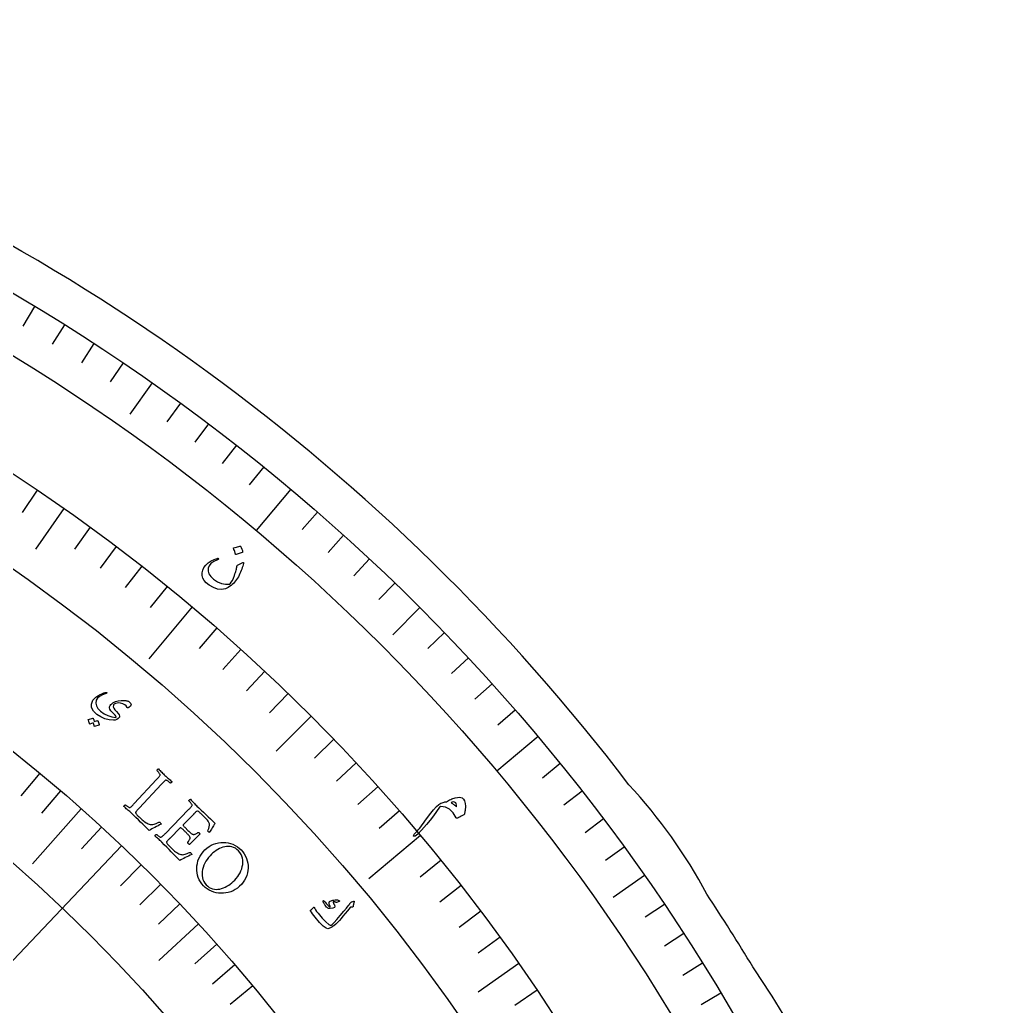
# Model space of a CAD drawing. Header units: millimetres. Extents: x -68 to 67, y -67 to 79.
# Drawn here: x 33.58 to 66.15, y 33.63 to 66.15 of the extents above; entities that cross this region are included whole.
import ezdxf

# ---------------------------------------------------------------- set-up
doc = ezdxf.new("R2010")
doc.units = ezdxf.units.MM
for name, color, linetype in [('CUT_OUTER', 1, 'Continuous'), ('ENGRAVE', 7, 'Continuous'), ('ENGRAVE_FINE', 8, 'Continuous'), ('TEXT', 5, 'Continuous')]:
    doc.layers.add(name, color=color, linetype=linetype)

msp = doc.modelspace()

# ---------------------------------------------------------------- linework, layer by layer
at = {"layer": 'CUT_OUTER'}
for centre, radius, start, end in [((0.0038, 0.0049), 67.4938, 37.332148, 70.47613), ((41.2736, 29.3885), 16.9415, 27.93348, 42.96727), ((1.1426, 0.7235), 66.1476, 31.139811, 33.59548), ((24.8595, 12.7176), 39.696, 23.35598, 34.02596)]:
    msp.add_arc(centre, radius, start, end, dxfattribs=at)
at = {"layer": 'ENGRAVE'}
for points in [[(37.9421, 54.1869), (37.2161, 53.1502)], [(42.5204, 50.6738), (41.3815, 49.3165)], [(35.0384, 50.04), (34.1014, 48.7019)], [(39.2663, 46.7957), (37.8345, 45.0894)], [(46.7751, 46.7751), (45.8802, 45.8802)], [(43.1954, 43.1954), (42.0403, 42.0403)], [(50.6738, 42.5204), (49.3165, 41.3815)], [(35.6088, 40.1457), (33.9963, 38.3278)], [(46.7957, 39.2663), (45.0894, 37.8345)], [(36.9388, 38.9254), (31.3632, 33.0499)], [(54.1869, 37.9421), (53.1502, 37.2161)], [(39.4752, 36.3506), (38.1644, 35.1435)], [(50.04, 35.0384), (48.7019, 34.1014)]]:
    msp.add_lwpolyline(points, dxfattribs=at)
for radius in [66.15, 66.15, 64.3781, 61.0875, 61.0875, 58.4888, 53.6625, 53.6625, 50.8275, 45.5625, 45.5625]:
    msp.add_circle((0, 0), radius, dxfattribs=at)
at = {"layer": 'ENGRAVE_FINE'}
for points in [[(34.0698, 56.7016), (33.6787, 56.0507)], [(35.0542, 56.0984), (34.6518, 55.4544)], [(36.0279, 55.4781), (35.6143, 54.8412)], [(36.9906, 54.8408), (36.566, 54.2113)], [(38.882, 53.5165), (38.4356, 52.9021)], [(39.8101, 52.8297), (39.3531, 52.2233)], [(40.726, 52.1269), (40.2585, 51.5285)], [(41.6295, 51.4082), (41.1517, 50.8181)], [(34.1597, 50.6438), (33.6615, 49.9052)], [(43.3983, 49.924), (42.9001, 49.3509)], [(35.9063, 49.4208), (35.3826, 48.7)], [(44.263, 49.159), (43.7549, 48.5947)], [(36.7634, 48.7866), (36.2272, 48.0751)], [(45.1142, 48.379), (44.5963, 47.8237)], [(37.6092, 48.1376), (37.0607, 47.4355)], [(45.9517, 47.5843), (45.4241, 47.0381)], [(38.4436, 47.4739), (37.8829, 46.7815)], [(40.077, 46.1033), (39.4925, 45.4309)], [(47.5843, 45.9517), (47.0381, 45.4241)], [(40.8755, 45.3969), (40.2793, 44.7347)], [(48.379, 45.1142), (47.8237, 44.5963)], [(41.6616, 44.6766), (41.0539, 44.0249)], [(49.159, 44.263), (48.5947, 43.7549)], [(42.4349, 43.9427), (41.816, 43.3017)], [(49.924, 43.3983), (49.3509, 42.9001)], [(43.9427, 42.4349), (43.3017, 41.816)], [(44.6766, 41.6616), (44.0249, 41.0539)], [(51.4082, 41.6295), (50.8181, 41.1517)], [(34.2395, 41.3197), (33.6194, 40.5713)], [(34.929, 40.7386), (34.2963, 40.0007)], [(45.3969, 40.8755), (44.7347, 40.2793)], [(52.1269, 40.726), (51.5285, 40.2585)], [(46.1033, 40.077), (45.4309, 39.4925)], [(52.8297, 39.8101), (52.2233, 39.3531)], [(36.2788, 39.5413), (35.6217, 38.8251)], [(53.5165, 38.882), (52.9021, 38.4356)], [(47.4739, 38.4436), (46.7815, 37.8829)], [(37.5887, 38.2982), (36.9078, 37.6045)], [(38.2282, 37.6599), (37.5357, 36.9778)], [(48.1376, 37.6092), (47.4355, 37.0607)], [(38.8571, 37.0107), (38.1533, 36.3403)], [(54.8408, 36.9906), (54.2113, 36.566)], [(48.7866, 36.7634), (48.0751, 36.2272)], [(49.4208, 35.9063), (48.7, 35.3826)], [(55.4781, 36.0279), (54.8412, 35.6143)], [(40.0825, 35.68), (39.3564, 35.0337)], [(40.6786, 34.9988), (39.9417, 34.3649)], [(56.0984, 35.0542), (55.4544, 34.6518)], [(41.2633, 34.3074), (40.5159, 33.686)], [(50.6438, 34.1597), (49.9052, 33.6615)], [(56.7016, 34.0698), (56.0507, 33.6787)]]:
    msp.add_lwpolyline(points, dxfattribs=at)
at = {"layer": 'TEXT'}
for points in [[(40.8445, 48.8038), (40.8488, 48.8042), (40.8533, 48.8028), (40.858, 48.7997), (40.8628, 48.7948), (40.8874, 48.7492), (40.9071, 48.702), (40.9218, 48.6534), (40.9316, 48.6033), (40.9314, 48.5971), (40.9296, 48.5922), (40.9261, 48.5888), (40.921, 48.5868), (40.7128, 48.5196), (40.7066, 48.519), (40.7017, 48.5218), (40.698, 48.5279), (40.6955, 48.5373), (40.6933, 48.5455), (40.6896, 48.5582), (40.6844, 48.5753), (40.6777, 48.5968), (40.6692, 48.623), (40.6587, 48.654), (40.6462, 48.6898), (40.6317, 48.7305), (40.6302, 48.7365), (40.6307, 48.7409), (40.633, 48.7437), (40.6372, 48.7449)], [(40.9583, 48.2294), (40.9474, 48.1847), (40.9348, 48.139), (40.9205, 48.0923), (40.9046, 48.0446), (40.8865, 47.9959), (40.8659, 47.9462), (40.8428, 47.8954), (40.8171, 47.8436), (40.79, 47.7932), (40.7612, 47.7451), (40.7305, 47.699), (40.698, 47.6551), (40.6636, 47.6132), (40.6272, 47.5732), (40.5889, 47.5351), (40.5486, 47.4989), (40.5029, 47.4637), (40.4569, 47.4345), (40.4103, 47.4112), (40.3634, 47.394), (40.2355, 47.3724), (40.1029, 47.3856), (39.9654, 47.4332), (39.8229, 47.5154), (39.7312, 47.5883), (39.6624, 47.6661), (39.6165, 47.7488), (39.5934, 47.8366), (39.594, 47.9244), (39.6151, 48.0101), (39.6568, 48.0939), (39.7192, 48.1755), (39.7992, 48.2507), (39.8884, 48.3126), (39.987, 48.3612), (40.095, 48.3965), (40.1094, 48.3988), (40.1205, 48.3976), (40.1282, 48.3927), (40.1326, 48.3843), (40.134, 48.3733), (40.1289, 48.3636), (40.1175, 48.3553), (40.0996, 48.3484), (39.9759, 48.2939), (39.8834, 48.229), (39.822, 48.1538), (39.7915, 48.0684), (39.7916, 47.9796), (39.8219, 47.891), (39.8825, 47.8025), (39.9734, 47.7138), (40.1002, 47.627), (40.2304, 47.57), (40.3642, 47.5427), (40.5018, 47.5452), (40.5055, 47.5463), (40.5097, 47.5489), (40.5144, 47.553), (40.5197, 47.5587), (40.5567, 47.6075), (40.593, 47.6701), (40.6285, 47.7465), (40.6634, 47.8368), (40.6794, 47.8835), (40.6938, 47.9273), (40.7065, 47.9684), (40.7177, 48.0066), (40.727, 48.042), (40.7342, 48.0745), (40.7394, 48.1042), (40.7426, 48.1309), (40.7448, 48.1445), (40.7487, 48.1553), (40.7544, 48.1635), (40.7619, 48.1689), (40.9349, 48.2589), (40.9469, 48.2624), (40.9549, 48.2587), (40.9587, 48.2477), (40.9583, 48.2294)], [(37.1222, 43.4844), (37.0925, 43.5336), (37.0467, 43.5735), (36.9848, 43.6042), (36.9068, 43.6256), (36.8503, 43.6309), (36.7957, 43.6262), (36.743, 43.6117), (36.6923, 43.5873), (36.6839, 43.581), (36.6768, 43.5729), (36.6711, 43.5632), (36.6667, 43.5518), (36.664, 43.5073), (36.6806, 43.4579), (36.7166, 43.4037), (36.7719, 43.3445), (36.8269, 43.2866), (36.8608, 43.2375), (36.8737, 43.1972), (36.8655, 43.1657), (36.8269, 43.1182), (36.7824, 43.0845), (36.732, 43.0647), (36.6757, 43.0588), (36.5262, 43.074), (36.3851, 43.1111), (36.2523, 43.1702), (36.1276, 43.2512), (36.011, 43.3631), (35.9494, 43.4778), (35.9428, 43.5958), (35.9915, 43.717), (36.0332, 43.7712), (36.0879, 43.8222), (36.1557, 43.8701), (36.2367, 43.9147), (36.2611, 43.9255), (36.2852, 43.9355), (36.309, 43.9447), (36.3325, 43.953), (36.3558, 43.9604), (36.3792, 43.9671), (36.4026, 43.9729), (36.426, 43.9778), (36.4371, 43.9787), (36.4446, 43.9766), (36.4485, 43.9714), (36.4489, 43.9633), (36.4464, 43.9555), (36.4421, 43.9493), (36.4361, 43.9445), (36.4283, 43.9411), (36.3043, 43.8996), (36.2091, 43.8483), (36.1424, 43.7876), (36.1042, 43.7175), (36.0894, 43.6226), (36.1075, 43.532), (36.1585, 43.4454), (36.2425, 43.3628), (36.3656, 43.2754), (36.4893, 43.2119), (36.6138, 43.1723), (36.7393, 43.1565), (36.7479, 43.1569), (36.7535, 43.1598), (36.7561, 43.1653), (36.7557, 43.1733), (36.7457, 43.1962), (36.7221, 43.2284), (36.6847, 43.27), (36.6337, 43.3209), (36.5837, 43.3749), (36.5519, 43.4239), (36.5385, 43.4677), (36.5434, 43.5066), (36.5608, 43.5425), (36.5848, 43.5753), (36.6154, 43.605), (36.6528, 43.6315), (36.7374, 43.6741), (36.8288, 43.7019), (36.9269, 43.715), (37.0317, 43.7132), (37.0583, 43.7113), (37.0832, 43.7081), (37.1061, 43.7037), (37.1272, 43.6982), (37.1465, 43.6915), (37.1639, 43.684), (37.1795, 43.6756), (37.1932, 43.6663), (37.2382, 43.62), (37.25, 43.5731), (37.2286, 43.5257), (37.174, 43.4777), (37.1554, 43.468), (37.1407, 43.4659), (37.1296, 43.4714), (37.1222, 43.4844)], [(36.1408, 43.0478), (36.1437, 43.048), (36.1467, 43.0471), (36.1499, 43.0451), (36.1531, 43.0418), (36.1616, 43.0266), (36.1692, 43.0113), (36.1761, 42.9958), (36.1822, 42.9801), (36.1874, 42.9642), (36.1919, 42.9478), (36.1956, 42.931), (36.1986, 42.9137), (36.1983, 42.9094), (36.1968, 42.9059), (36.1941, 42.9031), (36.1901, 42.9011), (36.0475, 42.8546), (36.0447, 42.8547), (36.0423, 42.8568), (36.0401, 42.8608), (36.0383, 42.8667), (36.0375, 42.8714), (36.0357, 42.8785), (36.033, 42.8878), (36.0292, 42.8995), (36.0245, 42.9137), (36.0187, 42.9305), (36.0119, 42.95), (36.004, 42.9721), (35.8926, 42.9364), (35.8884, 42.9359), (35.8851, 42.9377), (35.8826, 42.9418), (35.881, 42.9482), (35.8796, 42.9538), (35.8772, 42.9623), (35.8738, 42.9739), (35.8695, 42.9884), (35.864, 43.0061), (35.8572, 43.027), (35.8491, 43.0513), (35.8397, 43.0787), (35.8393, 43.0823), (35.84, 43.085), (35.8419, 43.0867), (35.8448, 43.0875), (35.9853, 43.1298), (35.9882, 43.1301), (35.9913, 43.1292), (35.9944, 43.1271), (35.9976, 43.1239), (36.0053, 43.1115), (36.0122, 43.0989), (36.0183, 43.0859), (36.0237, 43.0726), (36.0283, 43.0592), (36.0322, 43.0455), (36.0355, 43.0318), (36.0381, 43.0179)], [(37.5163, 40.1615), (37.5143, 40.1594), (37.5119, 40.1568), (37.509, 40.1537), (37.5057, 40.1502), (37.4971, 40.141), (37.4873, 40.1305), (37.4763, 40.1187), (37.4641, 40.1057), (37.4517, 40.0921), (37.44, 40.079), (37.4292, 40.0662), (37.4191, 40.0537), (37.4108, 40.0425), (37.4051, 40.0331), (37.4022, 40.0257), (37.4019, 40.0202), (37.4062, 40.0049), (37.4128, 39.99), (37.4217, 39.9754), (37.4329, 39.961), (37.4472, 39.9452), (37.4658, 39.9261), (37.4886, 39.9038), (37.5155, 39.8781), (37.6185, 39.781), (37.646, 39.7564), (37.6762, 39.7321), (37.7092, 39.7081), (37.7449, 39.6844), (37.7812, 39.6631), (37.816, 39.6466), (37.8493, 39.6348), (37.8812, 39.6277), (37.9104, 39.6253), (37.9413, 39.6258), (37.9739, 39.6292), (38.0081, 39.6354), (38.0445, 39.6453), (38.0838, 39.6597), (38.1258, 39.6786), (38.1706, 39.7021), (38.1784, 39.704), (38.1871, 39.7024), (38.1968, 39.6971), (38.2075, 39.6881), (38.2222, 39.6726), (38.2328, 39.6584), (38.2392, 39.6455), (38.2414, 39.6338), (38.1916, 39.6088), (38.14, 39.5831), (38.0868, 39.5568), (38.0319, 39.5299), (37.979, 39.5028), (37.9316, 39.4762), (37.8899, 39.4501), (37.8538, 39.4244), (37.7809, 39.4947), (37.7085, 39.5651), (37.6367, 39.6356), (37.5655, 39.7063), (37.4919, 39.7789), (37.413, 39.8553), (37.3289, 39.9355), (37.2394, 40.0194), (37.2081, 40.0482), (37.178, 40.075), (37.1493, 40.1), (37.1219, 40.1231), (37.095, 40.1456), (37.068, 40.1689), (37.0409, 40.1929), (37.0136, 40.2178), (37.0145, 40.2253), (37.0178, 40.2333), (37.0235, 40.2417), (37.0315, 40.2505), (37.0404, 40.2587), (37.0485, 40.2648), (37.056, 40.269), (37.0627, 40.2712), (37.0697, 40.265), (37.0794, 40.2571), (37.0918, 40.2473), (37.1069, 40.2357), (37.1235, 40.2236), (37.1402, 40.2125), (37.1571, 40.2022), (37.1742, 40.1929), (37.19, 40.1857), (37.2027, 40.1816), (37.2125, 40.1807), (37.2193, 40.1829), (37.234, 40.1921), (37.2495, 40.2036), (37.2656, 40.2176), (37.2824, 40.234), (37.2999, 40.252), (37.3179, 40.2709), (37.3365, 40.2905), (37.3556, 40.311), (38.09, 41.1036), (38.1091, 41.1242), (38.1274, 41.1444), (38.1451, 41.1641), (38.1621, 41.1833), (38.1776, 41.2018), (38.1905, 41.2193), (38.201, 41.2358), (38.2089, 41.2513), (38.2112, 41.259), (38.2097, 41.2691), (38.2041, 41.2815), (38.1947, 41.2962), (38.1829, 41.3121), (38.1704, 41.3279), (38.1572, 41.3437), (38.1434, 41.3595), (38.1302, 41.374), (38.1191, 41.3858), (38.1101, 41.3951), (38.1032, 41.4018), (38.1048, 41.4087), (38.1082, 41.4165), (38.1136, 41.4252), (38.121, 41.4347), (38.1291, 41.4435), (38.1371, 41.4498), (38.1448, 41.4537), (38.1523, 41.4551), (38.1805, 41.4273), (38.2083, 41.3996), (38.2357, 41.372), (38.2627, 41.3445), (38.2896, 41.3172), (38.3166, 41.2906), (38.3436, 41.2645), (38.3707, 41.239), (38.3987, 41.2132), (38.4268, 41.1881), (38.4547, 41.1636), (38.4827, 41.1398), (38.5108, 41.116), (38.5394, 41.0915), (38.5685, 41.0663), (38.5981, 41.0404), (38.5972, 41.0328), (38.5939, 41.0248), (38.5881, 41.0164), (38.58, 41.0077), (38.571, 40.9997), (38.5627, 40.9937), (38.5552, 40.9896), (38.5484, 40.9876), (38.5413, 40.994), (38.5314, 41.0023), (38.5187, 41.0125), (38.5033, 41.0246), (38.4867, 41.0372), (38.4701, 41.0491), (38.4538, 41.0601), (38.4375, 41.0703), (38.4225, 41.0784), (38.4096, 41.083), (38.3991, 41.0843), (38.3907, 41.0821), (38.3786, 41.0744), (38.3658, 41.0646), (38.3522, 41.0529), (38.338, 41.0392), (38.3231, 41.0241), (38.3076, 41.0082), (38.2916, 40.9914), (38.2751, 40.9738), (38.2724, 40.971), (38.2698, 40.9682), (38.2671, 40.9653), (38.2645, 40.9625), (38.2618, 40.9596), (38.2592, 40.9568), (38.2565, 40.954), (38.2539, 40.9511)], [(39.4234, 40.2338), (39.4906, 40.1685), (39.5616, 40.1006), (39.6365, 40.03), (39.7152, 39.9567), (39.795, 39.8821), (39.873, 39.8075), (39.9493, 39.7331), (40.0237, 39.6587), (39.9954, 39.6206), (39.9691, 39.5832), (39.9449, 39.5464), (39.9227, 39.5103), (39.9013, 39.4745), (39.8791, 39.4384), (39.8562, 39.4021), (39.8326, 39.3656), (39.8232, 39.3671), (39.8132, 39.3714), (39.8028, 39.3785), (39.792, 39.3883), (39.7821, 39.3998), (39.7767, 39.4102), (39.7756, 39.4193), (39.7789, 39.4272), (39.8119, 39.4926), (39.832, 39.5513), (39.839, 39.6032), (39.8332, 39.6483), (39.8179, 39.6894), (39.7965, 39.7292), (39.7691, 39.7677), (39.7356, 39.8047), (39.5782, 39.9613), (39.5713, 39.9679), (39.562, 39.9768), (39.5502, 39.9879), (39.536, 40.0012), (39.5205, 40.0152), (39.5052, 40.0284), (39.49, 40.0408), (39.475, 40.0523), (39.4611, 40.0617), (39.4493, 40.0676), (39.4396, 40.0701), (39.4321, 40.069), (39.4198, 40.0616), (39.4068, 40.0522), (39.3929, 40.0408), (39.3783, 40.0275), (39.3632, 40.013), (39.3481, 39.9982), (39.3328, 39.983), (39.3174, 39.9675), (39.3114, 39.9614), (39.306, 39.9559), (39.3014, 39.9512), (39.2974, 39.9472), (38.9667, 39.611), (38.9649, 39.6061), (38.9668, 39.599), (38.9725, 39.5896), (38.9818, 39.5779), (38.9934, 39.5649), (39.006, 39.5514), (39.0195, 39.5374), (39.0339, 39.5229), (39.1285, 39.4293), (39.1593, 39.3991), (39.187, 39.3729), (39.2115, 39.3508), (39.233, 39.3326), (39.2522, 39.3183), (39.2701, 39.3075), (39.2867, 39.3002), (39.3021, 39.2965), (39.3171, 39.2959), (39.3329, 39.2978), (39.3493, 39.3022), (39.3664, 39.3091), (39.3851, 39.3184), (39.4064, 39.3296), (39.4302, 39.3429), (39.4565, 39.3583), (39.4644, 39.3616), (39.4735, 39.3605), (39.4838, 39.355), (39.4952, 39.3452), (39.5049, 39.3343), (39.5118, 39.3238), (39.516, 39.3139), (39.5174, 39.3045), (39.1794, 38.9682), (39.1716, 38.9697), (39.1629, 38.9738), (39.1533, 38.9807), (39.1427, 38.9904), (39.1336, 39.0012), (39.1281, 39.0115), (39.1262, 39.0214), (39.1281, 39.0308), (39.1459, 39.0608), (39.1606, 39.0866), (39.1724, 39.1084), (39.1812, 39.1261), (39.1878, 39.1406), (39.1927, 39.1531), (39.196, 39.1635), (39.1977, 39.1719), (39.1982, 39.1793), (39.1981, 39.1866), (39.1973, 39.194), (39.1958, 39.2013), (39.1931, 39.2108), (39.1868, 39.2227), (39.1769, 39.237), (39.1635, 39.2537), (39.1477, 39.272), (39.1309, 39.2907), (39.1131, 39.3101), (39.0942, 39.33), (39.075, 39.3499), (39.0563, 39.369), (39.038, 39.3875), (39.0202, 39.4053), (39.0077, 39.4175), (38.9943, 39.4305), (38.9799, 39.4441), (38.9646, 39.4584), (38.9493, 39.4724), (38.9348, 39.4851), (38.921, 39.4966), (38.9081, 39.5068), (38.8966, 39.5146), (38.8871, 39.5189), (38.8796, 39.5196), (38.874, 39.5168), (38.536, 39.1732), (38.534, 39.1711), (38.5315, 39.1686), (38.5285, 39.1656), (38.5251, 39.1621), (38.5116, 39.1482), (38.4963, 39.1323), (38.4793, 39.1145), (38.4606, 39.0947), (38.4437, 39.0757), (38.4318, 39.0604), (38.4251, 39.0486), (38.4235, 39.0404), (38.4274, 39.025), (38.4336, 39.0099), (38.4421, 38.9951), (38.4529, 38.9805), (38.4669, 38.9643), (38.485, 38.9447), (38.5071, 38.9218), (38.5334, 38.8954), (38.6192, 38.8102), (38.6518, 38.7794), (38.6857, 38.7503), (38.721, 38.7231), (38.7577, 38.6976), (38.7941, 38.6753), (38.8287, 38.6576), (38.8615, 38.6444), (38.8925, 38.6357), (38.9266, 38.63), (38.9612, 38.6295), (38.9965, 38.634), (39.0324, 38.6437), (39.069, 38.6565), (39.1064, 38.6706), (39.1447, 38.686), (39.1837, 38.7025), (39.1915, 38.7043), (39.2002, 38.7024), (39.2098, 38.6969), (39.2203, 38.6876), (39.2346, 38.6718), (39.2447, 38.6573), (39.2508, 38.6442), (39.2528, 38.6325), (39.2023, 38.6088), (39.1501, 38.5844), (39.0962, 38.5595), (39.0406, 38.534), (38.987, 38.5083), (38.939, 38.4829), (38.8966, 38.4579), (38.8598, 38.4331), (38.7888, 38.5053), (38.7183, 38.5775), (38.6483, 38.6499), (38.5789, 38.7224), (38.5072, 38.7969), (38.4303, 38.8753), (38.3483, 38.9576), (38.261, 39.0438), (38.2305, 39.0734), (38.2011, 39.101), (38.1731, 39.1267), (38.1462, 39.1505), (38.12, 39.1737), (38.0936, 39.1977), (38.0671, 39.2224), (38.0404, 39.2479), (38.0415, 39.2554), (38.045, 39.2633), (38.0509, 39.2716), (38.0592, 39.2802), (38.0683, 39.2881), (38.0766, 39.2941), (38.0841, 39.298), (38.0909, 39.3), (38.0978, 39.2937), (38.1073, 39.2855), (38.1194, 39.2754), (38.1342, 39.2634), (38.1504, 39.2509), (38.1669, 39.2394), (38.1835, 39.2287), (38.2004, 39.219), (38.2159, 39.2113), (38.2286, 39.2069), (38.2383, 39.2057), (38.2452, 39.2078), (38.2601, 39.2166), (38.2758, 39.2277), (38.2923, 39.2413), (38.3096, 39.2572), (38.3275, 39.2748), (38.346, 39.2932), (38.3651, 39.3124), (38.3847, 39.3323), (39.1394, 40.1056), (39.1589, 40.1258), (39.1778, 40.1455), (39.196, 40.1647), (39.2135, 40.1835), (39.2294, 40.2016), (39.2428, 40.2187), (39.2537, 40.2349), (39.262, 40.2502), (39.2646, 40.2579), (39.2633, 40.268), (39.2581, 40.2806), (39.249, 40.2955), (39.2376, 40.3117), (39.2255, 40.3278), (39.2128, 40.344), (39.1993, 40.3601), (39.1865, 40.3749), (39.1757, 40.387), (39.167, 40.3965), (39.1603, 40.4034), (39.162, 40.4103), (39.1657, 40.418), (39.1713, 40.4265), (39.1789, 40.4359), (39.1873, 40.4444), (39.1954, 40.4505), (39.2032, 40.4542), (39.2108, 40.4555), (39.2382, 40.427), (39.2653, 40.3985), (39.2919, 40.3702), (39.3183, 40.342), (39.3444, 40.3141), (39.3707, 40.2867), (39.397, 40.26), (39.4234, 40.2338)], [(47.6557, 40.3754), (47.6897, 40.3955), (47.7243, 40.4147), (47.7595, 40.433), (47.7952, 40.4504), (47.8314, 40.4664), (47.8682, 40.4806), (47.9055, 40.493), (47.9433, 40.5037), (48.0161, 40.5179), (48.0787, 40.5219), (48.1312, 40.5156), (48.1735, 40.4992), (48.2206, 40.4595), (48.2541, 40.4004), (48.2738, 40.3218), (48.2798, 40.224), (48.2794, 40.1954), (48.2782, 40.1669), (48.276, 40.1385), (48.273, 40.1101), (48.2693, 40.0818), (48.2648, 40.0533), (48.2597, 40.0246), (48.2538, 39.9958), (48.2497, 39.9801), (48.2438, 39.9669), (48.2362, 39.9562), (48.2269, 39.9481), (48.1833, 39.9227), (48.1442, 39.9002), (48.1097, 39.8806), (48.0796, 39.864), (48.0545, 39.8505), (48.0347, 39.8402), (48.0204, 39.8333), (48.0115, 39.8296), (47.9982, 39.8279), (47.9869, 39.8306), (47.9775, 39.8376), (47.9701, 39.8489), (47.87, 40.0105), (47.753, 40.1258), (47.6195, 40.195), (47.4697, 40.2178), (47.4552, 40.216), (47.4428, 40.2117), (47.4327, 40.2048), (47.4246, 40.1955), (47.3268, 40.0567), (47.2225, 39.9152), (47.1118, 39.7709), (46.9946, 39.6238), (46.8316, 39.4322), (46.7058, 39.3042), (46.6176, 39.2396), (46.5668, 39.2383), (46.5608, 39.2501), (46.5631, 39.2654), (46.5736, 39.2842), (46.5923, 39.3064), (46.6343, 39.3493), (46.6767, 39.3955), (46.7197, 39.4448), (46.7631, 39.4973), (46.8072, 39.5526), (46.8518, 39.6105), (46.8971, 39.6709), (46.9431, 39.7339), (47.0971, 39.9452), (47.224, 40.1069), (47.324, 40.2186), (47.3974, 40.2803), (47.4358, 40.304), (47.4727, 40.324), (47.5079, 40.3405), (47.5416, 40.3535), (47.5734, 40.3633), (47.603, 40.3702), (47.6305, 40.3742), (47.6557, 40.3754)], [(47.8064, 40.337), (47.8281, 40.3258), (47.85, 40.3132), (47.8721, 40.2991), (47.8944, 40.2836), (47.9168, 40.2668), (47.9392, 40.2488), (47.9616, 40.2296), (47.9839, 40.2092), (47.9814, 40.2622), (47.974, 40.3036), (47.9616, 40.3332), (47.9443, 40.3512), (47.9142, 40.3645), (47.8812, 40.3665), (47.8452, 40.3574), (47.8064, 40.337)], [(40.8826, 38.7841), (40.9381, 38.7198), (40.9861, 38.652), (41.0267, 38.5805), (41.0598, 38.5056), (41.0851, 38.4282), (41.1024, 38.3495), (41.1117, 38.2697), (41.1129, 38.1885), (41.1061, 38.1073), (41.0913, 38.027), (41.0684, 37.9478), (41.0374, 37.8696), (40.9982, 37.7935), (40.9502, 37.721), (40.8936, 37.6518), (40.8283, 37.5861), (40.7608, 37.5296), (40.6901, 37.4813), (40.616, 37.4412), (40.5385, 37.4092), (40.4591, 37.3849), (40.3791, 37.368), (40.2983, 37.3584), (40.2168, 37.3562), (40.1359, 37.3614), (40.0568, 37.374), (39.9795, 37.3941), (39.904, 37.4217), (39.8316, 37.4566), (39.7634, 37.4989), (39.6996, 37.5484), (39.64, 37.6053), (39.587, 37.6668), (39.5409, 37.732), (39.5018, 37.8011), (39.4696, 37.874), (39.4447, 37.9495), (39.4277, 38.0264), (39.4184, 38.1047), (39.4169, 38.1844), (39.4232, 38.2645), (39.4372, 38.3439), (39.459, 38.4228), (39.4886, 38.501), (39.5262, 38.5773), (39.5721, 38.6505), (39.6263, 38.7205), (39.6889, 38.7873), (39.7546, 38.8459), (39.824, 38.8965), (39.897, 38.9392), (39.9737, 38.974), (40.0528, 39.0009), (40.1327, 39.0202), (40.2135, 39.0316), (40.2953, 39.0354), (40.3768, 39.0312), (40.457, 39.0191), (40.5356, 38.9991), (40.6128, 38.9711), (40.6871, 38.9354), (40.7568, 38.8923), (40.822, 38.8419), (40.8826, 38.7841)], [(40.7951, 38.7521), (40.7439, 38.8001), (40.6906, 38.8387), (40.6352, 38.868), (40.5777, 38.8879), (40.519, 38.8996), (40.46, 38.9044), (40.4007, 38.9021), (40.3412, 38.8928), (40.2819, 38.8775), (40.2236, 38.857), (40.1661, 38.8314), (40.1096, 38.8007), (40.0548, 38.766), (40.0026, 38.7286), (39.9531, 38.6885), (39.9062, 38.6457), (39.855, 38.5926), (39.8073, 38.5359), (39.7633, 38.4758), (39.7229, 38.4122), (39.6871, 38.3463), (39.6567, 38.2793), (39.632, 38.2112), (39.6127, 38.142), (39.5998, 38.0729), (39.5942, 38.0047), (39.5958, 37.9377), (39.6047, 37.8716), (39.6219, 37.8076), (39.6486, 37.7468), (39.6847, 37.689), (39.7304, 37.6343), (39.7801, 37.5875), (39.832, 37.5499), (39.8861, 37.5213), (39.9425, 37.5019), (40.0004, 37.4905), (40.0591, 37.4859), (40.1187, 37.4882), (40.1792, 37.4974), (40.2395, 37.5126), (40.299, 37.5327), (40.3575, 37.5579), (40.4151, 37.5881), (40.4709, 37.6222), (40.5241, 37.6589), (40.5746, 37.6981), (40.6224, 37.74), (40.6747, 37.792), (40.7232, 37.8475), (40.7681, 37.9065), (40.8093, 37.969), (40.8457, 38.034), (40.8763, 38.1005), (40.9012, 38.1683), (40.9202, 38.2376), (40.9327, 38.3071), (40.9377, 38.3758), (40.9354, 38.4434), (40.9257, 38.5102), (40.9075, 38.575), (40.8796, 38.6369), (40.8422, 38.6959), (40.7951, 38.7521)], [(44.1248, 37.1081), (44.1266, 37.1054), (44.1274, 37.1025), (44.1273, 37.0994), (44.1263, 37.096), (44.1247, 37.0939), (44.1226, 37.0919), (44.1202, 37.0901), (44.1173, 37.0885), (44.0264, 37.0585), (44.0167, 37.056), (44.0085, 37.055), (44.0017, 37.0556), (43.9964, 37.0576), (43.9782, 37.07), (43.9605, 37.0788), (43.9434, 37.0839), (43.927, 37.0854), (43.9208, 37.0832), (43.9179, 37.0766), (43.9182, 37.0655), (43.9217, 37.05), (43.9254, 37.0407), (43.9293, 37.0312), (43.9337, 37.0217), (43.9384, 37.012), (43.9435, 37.0022), (43.9491, 36.9921), (43.9552, 36.9817), (43.9619, 36.9711), (43.9759, 36.9269), (43.9569, 36.893), (43.9048, 36.8694), (43.8198, 36.856), (43.7913, 36.856), (43.7667, 36.8586), (43.7461, 36.8641), (43.7294, 36.8723), (43.7144, 36.8841), (43.6965, 36.9029), (43.6758, 36.9286), (43.6521, 36.9612), (43.6404, 36.9781), (43.6298, 36.9947), (43.6204, 37.0108), (43.6121, 37.0265), (43.6048, 37.0417), (43.5981, 37.056), (43.5921, 37.0695), (43.5867, 37.0823), (43.5849, 37.0914), (43.5851, 37.0991), (43.5872, 37.1055), (43.5913, 37.1105), (43.5971, 37.114), (43.6027, 37.1146), (43.6083, 37.1125), (43.6137, 37.1075), (43.6302, 37.0906), (43.6484, 37.0712), (43.6686, 37.0492), (43.6906, 37.0247), (43.7317, 36.9789), (43.7655, 36.9446), (43.792, 36.9218), (43.8113, 36.9105), (43.8146, 36.9097), (43.8175, 36.9102), (43.8201, 36.9122), (43.8224, 36.9155), (43.8233, 36.9182), (43.8232, 36.9217), (43.8222, 36.926), (43.8201, 36.9312), (43.7976, 36.9761), (43.7889, 36.9955), (43.7834, 37.0138), (43.781, 37.0308), (43.7818, 37.0467), (43.7853, 37.0625), (43.7916, 37.0754), (43.8008, 37.0856), (43.813, 37.093), (43.9052, 37.1306), (43.9879, 37.1457), (44.0612, 37.1382), (44.1248, 37.1081)], [(44.6117, 37.0695), (44.604, 37.0506), (44.5973, 37.0321), (44.5916, 37.0138), (44.5869, 36.9957), (44.5832, 36.9779), (44.5807, 36.9602), (44.5793, 36.9426), (44.579, 36.9251), (44.5773, 36.917), (44.5727, 36.911), (44.5651, 36.9069), (44.5545, 36.9047), (44.4962, 36.8962), (44.4901, 36.895), (44.4852, 36.8937), (44.4815, 36.8923), (44.479, 36.8907), (44.3921, 36.7825), (44.3129, 36.6855), (44.2415, 36.5996), (44.1778, 36.5249), (44.122, 36.4615), (44.0739, 36.4095), (44.0337, 36.3689), (44.0013, 36.3398), (43.938, 36.2874), (43.917, 36.272), (43.8951, 36.2574), (43.8723, 36.2438), (43.8487, 36.231), (43.8241, 36.2193), (43.7985, 36.2085), (43.7719, 36.1989), (43.7442, 36.1903), (43.6816, 36.2037), (43.5901, 36.2716), (43.4696, 36.394), (43.3195, 36.5703), (43.2748, 36.6272), (43.2347, 36.681), (43.1994, 36.7316), (43.1688, 36.7792), (43.1671, 36.7845), (43.1672, 36.7894), (43.1691, 36.7939), (43.1727, 36.7979), (43.1912, 36.8157), (43.2082, 36.8318), (43.2237, 36.8461), (43.2376, 36.8587), (43.2501, 36.8697), (43.2614, 36.8793), (43.2714, 36.8874), (43.2802, 36.894), (43.2854, 36.8974), (43.2895, 36.898), (43.2924, 36.8957), (43.2942, 36.8905), (43.3105, 36.8531), (43.3366, 36.809), (43.3722, 36.7584), (43.4175, 36.7012), (43.5579, 36.5346), (43.6752, 36.4105), (43.7698, 36.3291), (43.8419, 36.2906), (43.8811, 36.3232), (43.9459, 36.3903), (44.0363, 36.492), (44.152, 36.6284), (44.2669, 36.7661), (44.3533, 36.8708), (44.4114, 36.9424), (44.4411, 36.9809), (44.449, 36.9917), (44.4564, 37.0019), (44.4633, 37.0113), (44.4696, 37.0201), (44.4754, 37.028), (44.4805, 37.0352), (44.4849, 37.0415), (44.4886, 37.047), (44.4974, 37.0582), (44.5074, 37.067), (44.5185, 37.0735), (44.5308, 37.0776), (44.6005, 37.0935), (44.6055, 37.0942), (44.6095, 37.0938), (44.6125, 37.0923), (44.6145, 37.0897), (44.6154, 37.0851), (44.6153, 37.0803), (44.614, 37.0751), (44.6117, 37.0695)]]:
    msp.add_lwpolyline(points, close=True, dxfattribs=at)

doc.saveas('drawing.dxf')
